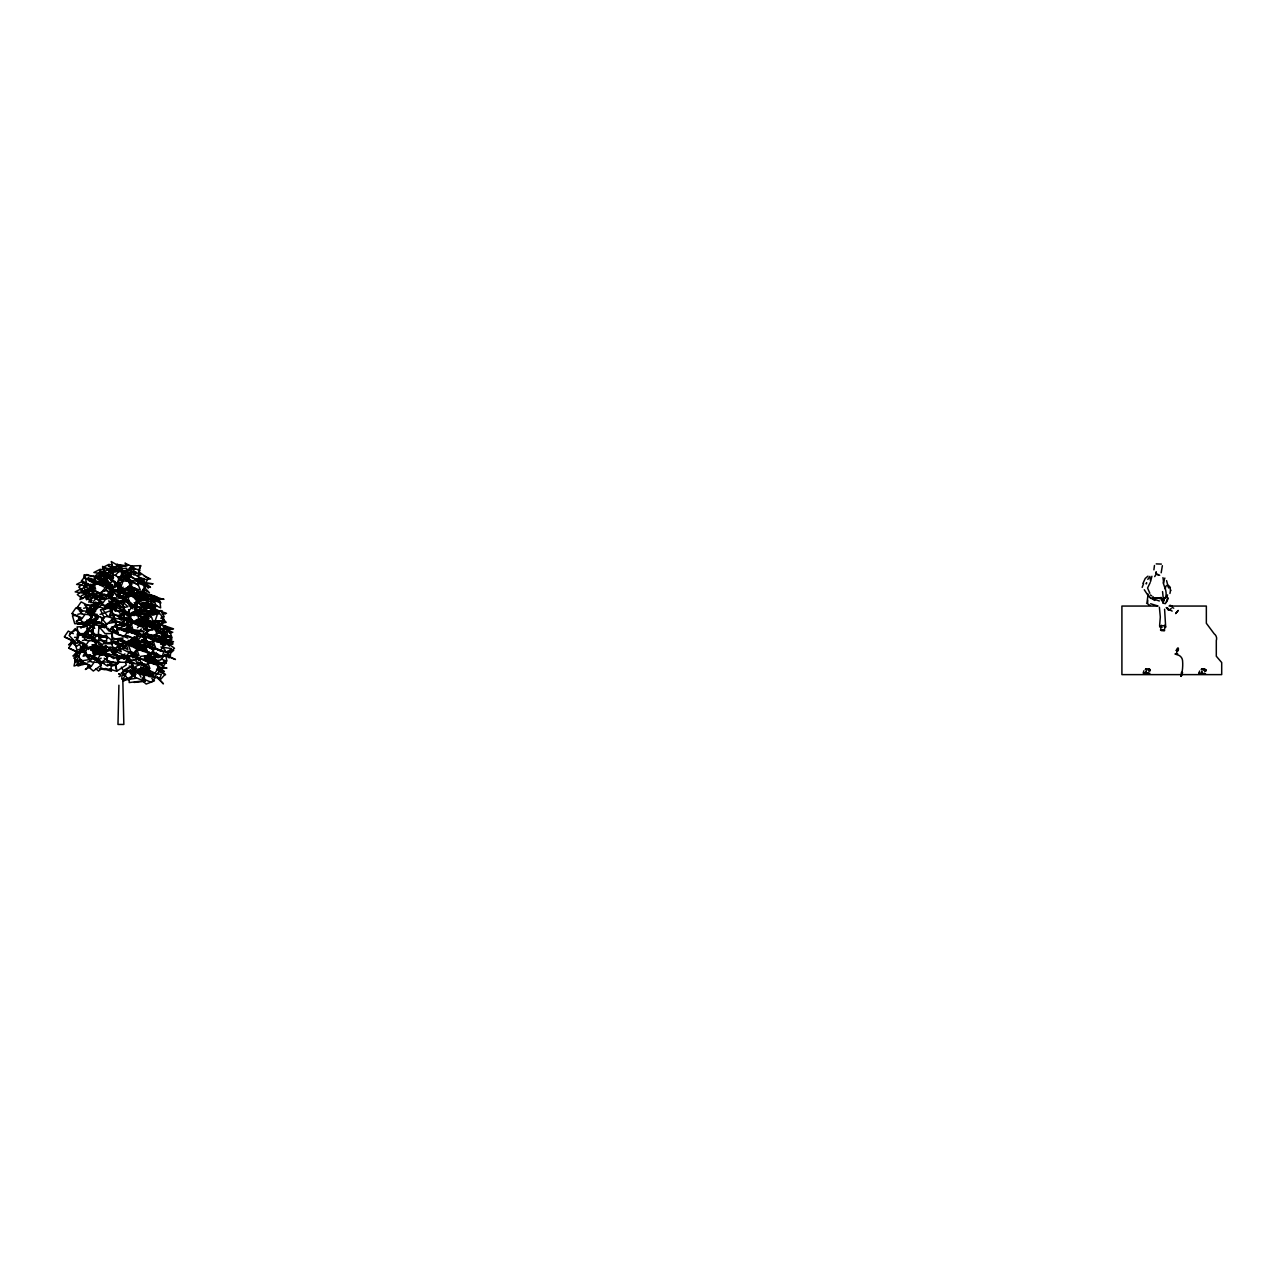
<?xml version="1.0" encoding="UTF-8"?>
<svg xmlns="http://www.w3.org/2000/svg" width="1286" height="1286" viewBox="0 0 1286 1286"><rect width="100%" height="100%" fill="white"/><g stroke="black" fill="none" stroke-linecap="round" stroke-linejoin="round"><path stroke-width="1.5" d="M106.642 635.091L106.625 642.984L117.782 641.666M129.195 678.606L129.195 682.544L140.351 681.242M128.102 632.905L128.118 629.481L124.388 629.851M1166.707 596.993L1162.062 599.372L1164.184 598.665L1162.914 603.182L1165.421 603.632L1167.383 599.324M118.907 685.213L117.974 724.452L123.842 724.452L122.813 679.555M104.986 578.604L104.905 582.59L114.663 587.348L114.776 581.352L106.658 577.398M138.968 575.79L139.081 572.222M86.355 637.647L86.467 634.48L78.928 633.757M1147.626 602.925L1147.739 600.224M1149.861 673.301L1143.318 672.835M1200.417 673.655L1205.512 673.687M110.982 584.31L110.805 587.557L102.607 581.786M170.7 649.864L170.363 655.876L165.396 654.992M1199.902 673.671L1199.034 673.108M92.254 633.371L92.672 627.6M121.736 679.201L122.025 675.359L125.53 674.266M137.297 595.836L136.975 599.823L146.861 604.581L147.199 600.594M1170.598 590.065L1169.938 593.441M1181.754 675.134L1181.175 676.356L1181.175 675.005M136.83 648.048L137.248 644.206M1156.001 573.267L1156.178 571.772L1156.259 572.784M124.806 655.056L124.421 658.207L134.242 653.449M1147.128 601.8L1148.077 594.019M102.06 618.212L101.015 626.507L106.368 625.944M110.741 611.188L111.432 605.561L108.153 603.616M124.469 578.539L124.951 574.778L129.886 577.719M1164.602 609.242L1165.663 627.005L1164.602 628.131L1164.907 625.848L1159.602 625.735L1160.31 616.991L1159.393 607.313M1164.602 628.115L1164.907 625.832L1165.663 627.005M1167.383 599.083L1167.367 597.508M1164.184 598.665L1163.123 602.604M1181.271 673.687L1181.48 672.337M151.764 651.922L151.169 655.346L147.745 655.715M93.106 638.724L93.862 634.962L103.105 636.281M111.416 610.737L112.171 607.137M75.263 660.281L74.025 666.035L79.137 664.428M79.169 660.281L77.932 666.035L86.435 663.351M1146.485 583.04L1146.26 583.94L1146.614 582.638M112.396 576.642L113.666 571.402L123.761 571.868L122.492 577.109L117.444 576.867M1154.458 565.502L1153.896 569.843M1143.431 672.385L1143.881 670.778M1199.163 672.642L1199.613 671.035M96.337 606.478L97.141 603.423L100.565 602.218M140.463 583.024L141.283 580.002M1145.794 673.366L1143.415 673.382L1145.199 673.237M1201.51 673.623L1204.918 673.639M1161.162 572.8L1162.367 565.711M1150.182 582.606L1147.562 588.007L1149.845 593.264M1182.155 673.864L1182.573 672.546M138.486 572.479L140.495 566.258M1167.415 600.144L1168.315 598.054M1164.859 578.057L1163.203 582.96L1165.325 589.068M156.185 604.886L155.043 608.133L146.733 602.362M90.149 598.456L88.814 602.202L92.062 600.594M123.102 587.091L121.768 590.853L131.51 586.062M114.968 648.916L113.65 652.661L123.376 647.855M1164.393 625.221L1164.682 625.607M97.591 615.849L95.694 621.09L106.24 625.237M1142.177 587.38L1143.543 583.699M125.289 588.104L123.456 593.023L121.125 586.496M1146.164 671.453L1146.34 670.488M1201.88 671.71L1202.056 670.745M123.07 581.176L121.431 585.5L111.335 580.372L113.522 574.617L121.929 578.877M1151.918 576.257L1150.616 581.417L1149.877 576.417L1147.787 579.423M1163.701 599.999L1162.174 600.578L1162.062 599.372M1161.612 625.221L1160.711 628.549M1146.035 671.822L1146.148 672.417M1201.767 672.08L1201.863 672.674M142.746 634.737L144.177 631.217L132.972 629.674L131.558 633.194L142.746 634.737L138.068 639.817L133.921 636.94M137.264 639.399L135.207 644.125L140.351 643.354M111.673 610.271L109.664 614.772L120.788 615.592L122.797 611.075L115.386 610.545M113.216 618.453L111.882 621.46L123.006 622.279L125.015 617.762M1166.836 596.608L1167.592 594.888M129.693 663.624L131.268 660.12M98.009 576.996L100.163 572.254M1142.965 583.41L1145.215 578.475L1147.948 576.144M1166.691 601.8L1167.109 600.916M127.764 631.281L129.227 628.259M144.916 674.555L146.395 671.549M1164.409 630.413L1161.371 630.67M104.729 654.815L106.754 650.764M106.465 596.624L108.088 593.457M129.822 567.56L127.394 572.302L135.946 572.029M116.721 596.286L119.148 591.544L108.892 591.881M138.47 570.389L140.897 565.631L130.642 565.985M133.84 612.731L135.464 609.564M144.916 610.818L146.524 607.651L143.116 607.764M1177.606 649.993L1176.979 651.214A1.865 1.543 -68.7 0 0 1177.687 653.899L1176.561 653.947M124.26 577.494L125.53 575.083M90.679 649.96L92.496 646.536L87.609 647.646L83.092 656.198L87.962 655.088M130.481 673.237L132.281 669.813L127.41 670.938L122.877 679.474L127.764 678.365M114.872 610.85L116.672 607.522L125.819 611.911L123.118 616.926M87.046 633.966L90.277 628.034L86.95 628.565M109.133 572.35L111.657 567.753M139.66 641.167L137.907 644.318L146.652 647.694M1149.684 670.569L1148.945 671.517M1205.4 670.842L1204.66 671.774M79.443 652.983L82.32 647.855M78.751 660.988L76.822 664.396L80.697 663.287M82.658 660.988L80.729 664.396L83.317 663.656M108.876 607.474L110.966 603.857L108.651 607.313M92.19 630.381L94.167 626.973M126.382 617.65L122.443 624.353L112.589 618.711M102.655 619.547L104.423 616.653M138.615 660.586L140.479 657.516M118.264 592.074L120.691 588.136M108.587 607.571L110.95 603.857M137.538 576.514L139.997 572.688L148.356 578.443L145.093 583.555L140.897 580.677M137.554 650.057L134.066 655.474L144.193 660.216L148.565 653.433L138.438 648.691M111.432 601.285L113.538 598.135M1199.147 673.655L1201.028 673.462L1199.05 673.35M84.94 614.419L81.95 618.727L71.92 613.615L75.906 607.876L82.593 611.284M72.675 642.261L68.705 647.999L77.064 652.275M106.175 598.279L103.185 602.587L93.139 597.476L97.125 591.721L105.484 595.981M90.084 622.006L88.091 624.867L94.778 628.291M78.735 653.127L81.725 648.803M89.007 640.733L86.017 645.042L75.987 639.93L79.957 634.175L88.332 638.435M94.103 662.258L91.113 666.566L81.082 661.438M100.453 654.831L97.463 659.139L89.104 654.879M94.505 609.194L90.454 614.804L95.63 611.3M116.238 583.281L112.203 588.892L119.389 582.59M128.343 588.602L130.722 585.452M99.617 603.391L93.878 610.898L93.026 609.5L99.922 600.498L100.758 601.896M118.216 579.086L121.656 574.585L122.508 575.983L115.611 584.985L114.776 583.587M92.56 627.021L95.871 622.713M1147.369 673.478L1148.285 673.398L1145.713 672.803M1203.085 673.735L1202.137 673.607M137.715 657.146L135.368 660.072L125.964 660.956L129.5 656.567L137.023 655.86M89.104 590.997L92.303 587.043M92.447 587.38L90.325 590.017L91.049 591.319M89.088 594.566L85.905 598.504L86.628 599.806L89.811 595.868M93.749 612.666L97.527 608.005M95.968 619.338L98.492 616.235M130.931 585.853L127.732 589.792L128.455 591.078L131.654 587.139M121.929 601.752L124.067 599.131L114.727 593.232L110.258 596.013L119.453 602.057L123.938 599.276M124.485 630.831L127.684 626.893M126.269 630.815L129.452 626.877M112.943 653.706L115.081 651.086M114.727 653.706L116.849 651.07M1154.715 576.626L1156.339 573.765L1159.683 575.292M122.926 602.523L125.128 599.871L131.751 607.474L127.378 612.779L122.958 607.715M121.222 611.445L124.501 607.474L117.878 599.871L113.489 605.192L115.708 607.715M159.432 627.038L162.711 623.067L160.509 620.527M94.151 590.37L89.168 596.366L92.447 597.958M112.863 570.984L107.879 576.98L112.798 579.359M104.664 591.126L108.394 586.641L100.212 582.671M118.955 580.243L122.684 575.758M131.349 570.888L126.366 576.884L123.086 575.292M124.131 600.948L129.114 594.952L138.936 599.726L133.953 605.738L125.771 601.752M92.19 649.269L95.1 645.765M147.633 613.1L151.362 608.616L160.139 611.364M121.189 645.572L116.206 651.568L126.028 656.326L129.773 651.841M141.315 628.95L137.57 633.451L127.748 628.693L132.731 622.697L140.913 626.652M133.921 670.215L131.976 672.546L135.85 672.256M147.408 668.961L144.916 671.967L154.738 676.725L159.721 670.729M124.501 577.655L126.253 575.598M129.227 572.817L125.465 577.253L130.079 572.961L125.69 577.35M103.427 609.902L111.319 601.543L110.387 602.62M111.609 608.825L110.676 609.902L117.412 602.764M1205.85 670.086L1205.127 669.395M115.402 575.324L121.029 568.942L126.51 568.171M93.653 601.221L99.295 594.855L104.777 594.068M122.7 574.279L127.218 569.184M137.441 627.793L139.708 625.237L148.035 630.992L143.485 636.104L139.322 633.226M79.266 640.782L76.79 643.514L69.09 635.38L75.279 628.565L81.693 635.332M1175.87 613.229L1178.217 610.432L1175.645 613.599M98.395 607.715L100.678 605.256L108.667 605.143L105.259 608.825M88.895 620.816L93.653 619.466L97.045 615.721M104.504 608.937L107.928 605.256L111.914 605.208M145.077 625.237L147.681 622.585M101.674 597.733L99.601 599.823L110.098 598.311L112.171 596.222M129.05 613.84L126.992 615.93L137.473 614.419L140.576 611.284L131.831 612.538M140.463 620.656L144.627 623.549L147.842 620.302L142.296 616.46M125.594 577.382L130.079 572.961M133.937 642.711L136.364 640.332M114.084 617.441L106.834 624.449L100.549 617.039M122.813 591.898L128.841 586.159L122.363 593.569M126.43 595.257L128.841 592.959M137.072 672.642L142.28 667.772M133.873 575.019L136.67 572.447M80.246 618.036L76.195 621.652L81.42 618.839M97.415 605.497L101.465 601.896M72.627 641.248L68.576 644.865L72.048 642.984M84.297 644.35L80.246 647.951L85.471 645.138M77.015 652.436L72.964 656.037L76.453 654.156M89.409 665.875L85.358 669.476L90.583 666.662M133.921 662.419L131.413 664.637L135.753 668.254M136.429 660.184L138.936 657.95M170.845 652.854L173.723 650.314M91.627 620.318L80.713 627.938L91.258 620.045M93.283 650.459L97.479 646.874M131.686 674.925L135.882 671.356L126.124 671.919M90.47 606.542L95.903 601.944M88.461 638.033L91.37 635.638L93.54 638.724M128.584 632.599L132.506 629.384L128.391 632.455M123.167 580.404L117.299 585.21L124.726 589.985L132.072 583.989L126.124 580.163M140.447 641.794L137.345 644.318L142.73 648.369M144.273 647.099L150.478 642.035M81.838 584.567L78.719 587.107L83.783 591.142M99.135 572.688L96 575.228L102.864 580.983L94.698 584.985M80.423 592.074L77.305 594.598L82.352 598.649L85.471 596.125M89.297 594.711L86.178 597.234L91.29 601.35M119.003 624.401L115.885 626.925L119.662 629.963M117.46 594.936L120.064 592.83M157.23 640.766L161.489 637.309M129.773 631.539L132.506 629.384M162.663 645.62L166.73 642.566L174.51 648.305L167.743 653.417L164.624 651.118M81.356 642.823L76.565 646.424L70.971 641.666M88.236 649.51L96.225 643.514L92.029 639.946M99.681 663.624L107.67 657.628L103.475 654.044M101.739 668.64L98.54 671.035L95.743 668.656M153.741 659.091L156.442 657.066M133.905 659.557L129.677 662.66L139.033 664.492L141.862 662.419M118.296 589.101L116.833 584.712M108.538 584.198L113.329 580.774M94.778 604.388L86.805 610.111L92.19 609.098L96.964 605.658M146.572 624.433L149.433 622.392L146.54 624.385M117.605 584.616L112.284 588.377L119.566 583.587M147.569 617.778L139.242 623.549L137.088 621.395M124.195 590.451L131.67 586.239M128.037 679.796L135.898 674.394M1168.411 609.307L1166.498 607.989L1169.038 609.982L1171.208 608.535M119.743 662.065L115.113 665.135L117.026 671.067L126.285 664.942L125.337 661.968M146.942 667.997L142.312 671.067L140.881 666.614M1161.772 600.144C1167.801 598.794 1166.322 591.271 1164.746 586.963L1167.624 585.066L1168.604 587.975M91.788 625.382L96.386 622.376M93.074 629.288L90.004 631.297L92.994 633.146M87.48 645.829L74.62 654.429L77.61 656.278M91.949 648.61L95.019 646.601L92.029 644.736M130.207 672.899L134.821 669.877L130.336 667.096L121.141 673.125L125.61 675.906M135.496 674.105L123.102 681.339M76.919 656.037L73.784 658.046L76.179 659.911M93.508 609.387L89.023 612.168L98.234 618.196M81.404 635.38L85.889 632.599L95.084 638.628M105.275 642.646L102.285 644.511L93.09 638.467L97.575 635.686L100.629 637.695M101.176 658.143L98.186 659.991L107.397 666.035L111.866 663.255L104.198 658.223M118.216 655.828L113.731 658.609L104.536 652.565L109.021 649.8L118.216 655.828L114.824 654.011M117.074 663.255L112.589 666.035L109.519 664.01M69.717 633.693L76.147 629.738L80.102 634.287M135.866 668.463L133.439 669.877L139.145 671.806M142.939 673.076L145.35 671.678L137.763 669.106M150.108 626.459L153.581 624.449L145.784 623.003M134.082 614.194L127.282 618.036L133.937 621.781L142.441 616.975L139.113 615.094M151.218 635.332L142.714 640.139L149.369 643.884M119.823 656.825L124.919 653.947M155.622 647.356L152.23 649.285L145.559 645.54M123.826 593.891L134.998 590.595L128.664 594.116M127.571 595.916L130.625 594.261M123.826 659.3L128.793 656.616L133.101 665.183L123.134 670.553L121.414 667.129M149.096 659.3L154.079 656.616L158.387 665.183M1146.067 668.704L1145.296 669.54M1201.783 668.961L1201.172 669.459M134.789 571.659L128.504 573.347M138.454 639.994L135.448 641.601L144.562 643.016L147.552 641.409M82.851 581.159L76.597 584.374L85.455 585.789L88.589 584.182M117.669 565.84L111.4 569.039L102.542 567.64L108.796 564.425L112.332 564.988M105.87 572.302L102.751 573.91L93.878 572.495L100.131 569.296L107.22 570.421M81.42 588.666L75.167 591.881L84.04 593.296L90.293 590.081M87.175 592.91L84.04 594.518L91.145 595.643M128.873 622.408L122.62 625.607L115.531 624.482M117.733 646.392L120.868 644.784M103.764 652.307L110.467 648.9M137.907 670.697L142.923 668.141M108.297 606.269L111.319 604.741M90.39 616.766L95.116 614.354M142.553 604.758L148.871 601.559L143.63 597.813M108.635 571.563L113.506 569.168M99.97 576.433L106.465 573.235M105.147 576.98L108.394 575.372M90.808 584.294L82.69 588.313L81.356 592.058L91.097 587.252M84.362 591.078L92.479 587.059M89.377 591.801L81.275 595.82L79.941 599.565L89.682 594.759M119.855 628.131L127.957 624.128M123.392 629.481L128.262 627.086M108.313 651.021L113.184 648.61M118.216 647.308L123.086 644.913M111.85 652.372L116.721 649.96M137.007 671.421L141.878 669.009M138.92 673.559L145.414 670.36M90.197 581.24L98.363 577.237M121.398 600.932L124.646 599.34M148.115 642.325L141.556 645.54L140.544 649.285L150.398 644.479M140.769 664.01L135.866 666.389L135.271 671.099L145.093 666.341M135.689 651.455L143.116 647.871L135.673 647.388M142.055 662.435L139.081 663.865L146.54 664.364L153.982 660.779L146.524 660.281M109.615 608.535L110.885 607.924L109.615 604.709L112.268 610.802M83.719 626.941L94.023 622.183M86.082 632.937L92.946 629.77M122.99 615.576L126.542 613.952L130.416 618.003M126.382 621.765L131.719 619.354M87.223 636.216L90.824 634.609L96.45 634.496M1148.848 596.704L1144.267 589.744M137.586 621.443L146.636 617.473M147.022 624.674L150.478 623.212M125.112 570.984L133.937 567.303L127.603 564.441L118.778 568.139L121.945 569.553M97.045 594.036L105.87 590.338L112.203 593.2L105.13 596.157M136.043 610.786L139.579 609.307M88.943 635.654L93.991 633.564M1147.948 670.102L1149.073 669.893M1203.664 670.376L1204.789 670.151M106.834 604.372L110.21 602.973M137.506 621.202L146.379 617.537L137.522 620.945M97.736 650.266L106.288 646.729L109.937 647.758M110.049 648.98L103.218 651.793L99.569 650.764M126.157 595.691L128.873 594.598M129.018 640.782L135.641 638.194M128.584 642.55L131.895 641.248M116.608 590.451L121.993 588.361M153.741 613.197L160.734 610.496L164.254 616.83L160.75 618.18M149.626 658.85L152.97 657.564M139.676 670.199L142.666 669.074M155.027 655.169L157.857 654.124M138.936 673.269L141.974 672.144M147.633 623.533L155.719 620.656L160.364 621.267L150.655 624.723M169.543 633.387L172.79 632.23L168.144 631.619M102.655 608.905L109.792 606.381L110.709 610.657L100.019 614.435M111.223 600.996L114.647 599.79M138.615 673.012L141.733 671.935M128.632 586.914L131.606 585.902M137.313 673.334L141.926 671.758M85.069 647.453L77.064 650.169L74.009 640.508M89.425 606.076L93.219 604.79M88.236 638.338L92.029 637.068L94.457 638.467M94.183 621.074L83.703 624.578L85.953 623.839M147.585 640.878L144.482 641.907L151.684 641.875L159.464 639.303L152.246 639.335M1145.922 668.961L1148.253 668.816M1201.638 669.234L1203.985 669.074M149.932 658.094L158.13 655.394M118.087 590.644L123.488 588.892M105.725 571.772L102.494 572.8L109.455 572.768L117.508 570.196L110.548 570.245M88.429 583.651L85.214 584.68L92.174 584.648L100.228 582.076L93.267 582.108M91.836 589.615L83.799 592.187L93.974 591.11M137.425 581.915L140.64 580.902M109.455 591.013L112.686 589.985M112.879 592.01L119.325 589.952M116.415 590.981L119.646 589.952L112.364 589.985M142.971 604.082L146.186 603.054L142.714 603.086M134.339 621.46L137.57 620.431M123.938 643.225L117.492 645.283L124.453 645.25L132.506 642.678L125.546 642.711M117.798 647.356L122.62 645.813M93.942 621.942L83.719 625.189L81.516 622.295M82.224 652.066L85.744 650.989L80.889 652.227L76.356 660.779L81.243 659.654M79.009 655.571L75.504 656.648L75.086 662.419L82.095 660.248M87.062 656.214L90.583 655.137M123.36 680.583L128.616 678.96M136.268 656.744L132.635 657.805L131.429 654.236M117.765 580.999L128.327 578.427L125.353 578.443M129.227 631.924L133.439 630.928M99.649 598.086L103.33 597.218M107.011 596.366L110.033 595.547M83.67 608.262L87.352 607.41M91.033 606.558L94.039 605.738M82.111 613.374L77.755 614.274M85.792 612.522L88.798 611.702M82.497 640.541L86.178 639.672M89.843 638.82L92.865 638.001M93.942 654.638L97.623 653.786M101.289 652.918L104.311 652.115M87.593 662.065L91.274 661.197M94.955 660.345L97.961 659.525M98.057 623.196L101.321 622.44M127.491 643.321L136.991 641.151M132.587 642.003L136.284 641.2M162.984 614.049L166.489 613.309L156.281 609.805L152.761 610.545L156.169 611.718M115.129 602.298L121.463 600.964L127.973 606.687L123.215 607.683M120.788 602.62L128.713 600.964L135.223 606.687L130.465 607.683M161.441 623.276L166.199 622.279L162.293 618.855M145.045 657.242L157.069 656.117L145.543 657.612M86.307 663.881L82.867 664.524L79.523 659.798M106.127 623.758L115.772 622.102L114.358 619.177M93.428 623.983L101.144 622.665M88.766 647.453L82.979 648.433L88.22 656.326L95.936 655.024L90.695 647.131M146.925 624.337L150.285 623.806M166.746 640.219L171.794 639.431L165.862 635.493M119.164 655.667L118.408 656.487L119.309 656.776M146.668 622.07L151.587 621.315M116.576 629.24L121.495 628.484M1154.651 598.231L1161.467 597.604L1153.542 598.231M152.069 648.98L155.477 648.498M106.208 596.174L113.2 595.177M126.173 597.347L129.516 596.865M1203.278 673.655L1202.458 673.703L1204.001 673.671M163.435 661.309L166.778 660.843L165.958 655.94M125.98 594.373L131.011 593.714M151.507 612.313L162.406 610.898M94.73 576.916L99.97 576.257M101.514 598.183L104.23 597.829L93.798 594.325L91.081 594.679L99.778 597.588M137.827 589.744L132.201 590.451L133.117 593.666M134.998 593.425L144.37 592.251L143.453 589.036M113.248 586.673L120.466 585.805M141.251 597.267L144.996 596.833M76.147 615.351L72.466 615.785L74.701 623.678L85.728 622.36M117.621 630.735L112.043 631.378L112.027 639.271L123.183 637.969M131.059 674.443L134.789 674.009M140.769 648.257L146.363 647.614M140.56 656.358L149.899 655.281L149.224 652.131M75.89 623.549L85.696 622.424M140.721 621.427L147.392 620.672M108.892 603.391L112.718 602.957M142.36 647.919L152.648 646.794M149.658 627.391L154.85 626.845M116.688 656.76L125.353 655.828M145.27 579.488L150.542 578.941L144.177 576.128M141.556 673.125L145.27 672.755M134.082 682.416L145.238 681.307M93.106 624.514L96.788 624.176M82.658 648.98L86.339 648.642M90.02 648.321L95.968 647.983M79.619 653.224L75.938 653.545L78.221 653.545M130.24 671.758L133.921 671.437M1202.844 668.704L1204.001 668.816M116.415 626.732L111.528 627.07L116.158 632.39M123.826 643.45L117.299 643.9L115.001 641.248M146.749 651.214L143.405 651.423L134.066 647.597L139.065 647.292L146.861 650.475M1157.738 598.086L1161.178 598.665L1158.22 598.119M168.546 644.077L173.096 643.884L168.112 642.711M79.732 633.725L88.171 633.419L87.207 626.507L77.08 626.877L78.044 633.789M110.789 598.038L114.213 597.926M93.621 619.402L97.623 619.354M1156.21 563.895L1161.387 564.088M145.318 622.488L148.806 622.472M142.633 631.603L136.686 631.635L131.51 629.706M132.024 593.071L141.926 593.039L139.499 595.611L131.574 595.643M134.082 604.741L137.441 604.725M133.615 607.313L143.71 607.281M91.563 610.979L94.939 610.963M147.986 610.914L153.034 610.882M141.846 611.814L136.798 611.831L138.004 614.403L148.099 614.37M149.353 613.47L157.76 613.438M155.076 626.427L160.123 626.411M156.297 628.999L166.392 628.967M153.452 636.506L163.547 636.474L162.325 633.902M156.763 639.335L160.123 639.319M156.297 641.907L166.392 641.875L165.171 639.303M137.007 579.07L143.984 579.054M106.963 577.703L110.596 577.703M102.494 582.976L110.58 583.474M99.504 583.973L112.654 584.953L99.681 584.133M118.601 591.833L132.056 592.83L127.218 592.83M117.074 595.096L120.096 595.096L116.721 594.775M139.531 594.936L152.166 595.932L145.093 595.932M111.593 597.411L109.31 597.411L122.62 598.392L120.337 598.392M154.159 598.279L164.013 599.26L154.577 599.26M145.463 604.95L156.924 605.786M1157.255 606.06L1121.906 606.06L1121.906 674.62L1221.7 674.62L1221.7 662.547L1216.299 656.214L1216.299 640.541A5.883 5.883 0 0 0 1214.177 633.789L1206.348 623.276L1206.348 606.06L1169.038 606.06M141.846 606.606L149.899 607.587L143.903 607.587M146.25 613.695L154.288 614.692M136.654 623.79L149.803 624.787L136.83 623.951M164.544 628.291L172.581 629.288L168.595 629.288M1164.489 630.719L1160.47 629.931L1164.746 629.899M161.682 635.798L165.685 635.798M161.747 636.779L169.736 636.779L167.678 635.798M93.765 637.76L82.304 636.94M94.425 639.865L92.142 639.865L105.452 640.862L101.771 640.524M166.537 641.2L172.581 642.18L157.085 641.2L171.874 642.18M131.783 644.575L144.932 645.572L131.96 644.736M151.973 649.237L155.22 649.237M74.926 657.178L76.228 657.178M108.281 662.37L110.548 662.37L97.254 661.39M122.7 592.524L130.658 592.557L128.423 589.985L118.473 589.952L120.707 592.508M131.542 596.061L146.186 597.074L133.214 596.222M136.846 622.328L149.98 623.324L137.007 622.488M91.113 621.395L94.762 621.411M106.947 627.005L99.263 626.941L104.922 633.548L112.605 633.612L108.088 628.324M106.947 637.181L99.263 637.133L104.922 643.739L112.605 643.788M153.468 662.338L166.424 663.238L153.227 662.563M143.984 658.303L153.259 658.528L155.059 662.451M127.973 658.528L116.849 658.271L118.65 662.194L129.773 662.451L128.568 659.831M92.978 651.97L96.048 652.066M102.012 597.781L91.933 597.315L90.663 602.539L100.742 603.005M1147.562 673.446L1145.762 673.189M1202.346 673.478L1201.445 673.076M98.7 625.784L106.191 626.186M98.7 635.959L104.311 636.265M125.031 625.655L116.078 625.173L115.579 621.685M1176.031 653.883L1174.986 653.995L1177.381 654.831A6.51 6.51 0 0 1 1182.573 660.666A44.785 44.785 0 0 1 1181.111 676.34M146.942 603.616L150.864 603.857M120.466 675.906L119.035 676.661M94.2 605.368L84.506 604.645L87.432 608.149L95.18 608.728M74.556 637.326L78.43 637.615M128.214 580.324L139.515 581.32M88.091 613.551L97.27 614.386M109.551 654.285L103.587 653.963L116.897 654.96L113.216 654.622M112.075 662.049L115.74 662.37M107.96 661.872L113.473 662.37M104.359 583.314L109.423 583.812M118.778 592.01L125.53 592.669L118.232 587.67L124.742 593.473M147.327 605.288L152.391 605.786M151.105 624.353L161.232 625.35L153.307 625.012M133.214 647.179L136.573 647.501M158.532 667.241L166.971 668.061L159.046 667.739M147.295 612.249L157.696 613.358L154.786 621.91L144.402 620.784M122.652 592.846L128.278 593.553M135.191 599.389L140.817 600.096M77.192 607.474L80.938 607.94M123.552 614.097L134.451 615.512L132.362 612.313M139.756 625.494L150.639 626.893L152.729 630.108L143.662 628.934M144.161 633.934L147.794 634.4L149.883 637.615L138.984 636.2M141.846 641.601L147.295 642.309M129.934 640.524L137.2 641.473M113.715 569.875L108.12 569.135L115.21 571.948M140.11 583.362L145.704 584.085L140.399 581.963M127.78 590.403L132.892 591.062M115.836 589.631L109.937 588.892C118.923 594.228 129.854 592.01 138.84 597.363L133.246 596.64L115.531 589.631M93.139 589.004L89.409 588.522L96.498 591.319M145.672 605.513L151.266 606.236L144.177 603.439M131.911 619.852L128.182 619.37L137.039 622.89L142.633 623.63L135.544 620.8M146.09 621.299L147.633 621.508M112.364 631.828L113.907 632.037M100.565 572.881L104.102 573.363M105.243 576.337L101.723 575.855L98.813 572.64M135.03 634.416L138.759 634.93L137.329 638.451L133.599 637.936M138.599 577.88L144.225 578.668L144.096 582.188L136.605 581.159M104.954 626.346L93.862 624.771L91.965 634.175L103.057 635.75M160.863 647.003L171.376 648.53L167.518 652.05L160.509 651.038M142.376 649.671L145.816 650.186M134.612 609.13L143.003 610.416L139.161 606.896L129.114 605.352L132.94 608.873M146.54 611.766L154.979 613.052M152.102 612.843L160.654 614.145L164.094 622.038L155.526 620.736M156.828 640.717L161.859 641.489L165.685 645.009L160.654 644.238M130.915 667.482L134.451 668.045M102.864 603.938L97.511 603.07L94.344 604.516L97.913 605.079M148.035 605.69L153.356 606.606L150.832 603.584M88.107 620.591L93.894 621.572M112.718 653.77L116.576 654.413M99.199 668.752L104.986 669.717M94.216 610.255L87.11 609.017L91.193 611.67M97.141 621.845L100.34 622.392M139.627 595.257L143.325 595.932M148.951 625.526L154.416 626.507M135.609 646.07L145.527 647.855M117.942 632.889L112.203 631.844L119.003 635.043L126.655 636.457M143.598 619.739L148.051 620.575M106.867 578.025L110.274 578.7M127.234 594.068L133.133 595.225L139.595 598.746L133.696 597.588M135.319 658.528L140.946 659.622M105.243 668.479L110.13 669.588M1167.752 609.677L1169.054 609.998M1157.062 574.585L1158.445 574.938M1159.554 626.845L1162.046 627.472M86.339 636.393L77.208 633.998L78.012 642.534L83.494 643.965M164.897 654.349L175.443 659.493L164.335 655.121M145.045 658.11L148.453 659.043M167.791 630.879L171.07 631.796L168.032 630.59M124.742 630.027L128.005 630.928M99.552 651.311L103.201 652.34M121.061 644.415L112.364 642.019L115.949 643.113M1150.632 603.761L1158.075 606.044M131.027 567.528L140.029 570.293L138.116 573.797L130.915 571.595M109.278 593.441L112.879 594.55M114.583 599.147L109.165 597.492L113.393 601.06L105.404 607.056L99.81 602.298M116.029 599.34L112.525 598.263L112.943 604.018L121.72 606.719M96.563 616.026L91.29 614.403L91.724 620.173L102.253 623.405M112.67 664.396L116.174 665.473L116.608 671.244L109.583 669.074M103.973 663.319L100.453 662.226L100.887 667.997L111.416 671.244L110.982 665.473L107.477 664.396M145.414 611.188L148.951 612.297M167.244 626.893L158.387 624.112L159.593 627.134M159.078 632.728L164.399 634.4L166.81 640.444M161.923 638.129L167.244 639.801L169.656 645.845M1150.182 597.861L1159.361 600.98M1161.419 600.562L1162.93 601.06M113.634 577.671L104.648 574.746L104.102 575.485L113.088 578.411M127.909 651.343L137.088 654.317M145.109 664.637L135.93 661.663L138.759 664.251L147.954 667.225M122.909 611.011L131.606 613.936M91.242 650.411L98.829 652.966L96.418 654.381L92.624 653.095M140.56 603.648L150.816 607.153L147.44 607.892L140.592 605.545M144.948 610.737L155.22 614.242L151.844 614.981L146.7 613.229M163.242 625.334L173.514 628.838L170.122 629.577L163.29 627.246M160.396 632.841L170.652 636.345L167.276 637.084L162.149 635.332M163.242 638.242L173.514 641.746L170.122 642.486L163.29 640.139M132.538 646.376L135.962 647.533M104.986 655.458L107.976 656.487M1205.625 669.717L1204.371 668.945M1150.375 670.713L1149.507 669.154M148.854 594.1L156.763 596.881L160.943 602.925L154.625 600.691M161.232 659.123L166.714 661.068L161.795 668.64L158.13 667.354M129.179 666.052L136.509 668.64M145.704 656.198L151.507 658.319L147.794 654.606M156.554 669.106L162.357 671.212L157.406 666.277M146.942 672.353L153.838 674.909M103.941 573.524L111.287 576.305M113.859 568.09L108.297 565.985L117.733 570.341M108.908 574.36L99.633 570.839L110.934 575.903M110.676 580.597L119.968 584.133M125.16 598.328L115.901 594.791L117.926 596.35M119.775 597.058L127.185 599.871M90.197 593.746L80.922 590.226L92.222 595.289M122.041 646.151L114.631 643.321L125.932 648.385M110.001 646.971L119.26 650.491M140.544 668.061L147.97 670.89M1166.273 607.555L1167.72 608.101M150.671 643.466L141.492 639.946L153.098 645.009M124.855 618.855L130.111 620.881M144.9 634.127L148.404 635.461M135.046 638.917L140.303 640.942M131.526 640.573L136.782 642.582M1169.472 586.577L1167.624 585.066M105.436 609.114L96.643 605.658L93.476 614.419L104.021 618.55M125.915 566.419L116.785 564.281L122.106 566.387M102.976 582.156L108.297 584.262L102.703 583.539L93.83 580.018M146.781 622.842L153.87 625.639M144.739 623.517L148.276 624.916M116.463 643.723L123.552 646.536M123.569 628.967L128.118 630.767M115.531 626.555L118.553 627.761M89.072 619.675L98.427 623.421M127.346 635.67L132.86 637.92L128.761 642.727L119.566 638.981M95.228 598.408L100.356 600.514M72.289 613.856L80.841 617.376M88.461 625.109L93.589 627.214M76.356 640.155L84.908 643.675M64.67 637.068L73.222 640.589M89.506 654.96L96.354 657.773M69.074 648.24L77.61 651.761M81.452 661.679L90.004 665.2M126.944 631.78L117.235 627.729L118.071 634.062L127.78 638.113M91.627 576.53L86.821 574.504L81.436 580.838L86.258 582.863M1169.987 605.224L1172.173 606.156M119.694 591.737L127.539 595.113M133.117 587.397L135.528 588.49M104.552 627.793L99.167 625.253L98.331 633.902L107.301 638.129M102.767 637.133L99.167 635.429L98.331 644.077L105.516 647.469M139.113 594.63L144.064 597.009M146.459 606.236L151.362 608.616L152.359 611.606M137.634 582.478L145.816 586.448L140.817 592.46L131.011 587.686M136.187 622.81L142.73 625.993M127.925 627.214L131.204 628.806M1172.093 607.394L1173.716 608.198M1170.533 610.271L1172.173 611.091M153.741 598.762L160.011 601.928L160.637 607.924L151.218 603.166L150.816 599.163M143.051 589.406L149.401 592.637L143.775 586.85M143.309 628.854L148.469 631.474M87.834 605.32L81.147 601.912L77.16 607.651L82.175 610.207M131.735 646.617L128.375 644.913L130.69 651.407L139.081 655.683L137.345 650.812M147.617 662.081L139.226 657.805L141.54 664.299L149.948 668.575L148.195 663.705M158.741 671.26L165.621 674.764M73.302 633.644L68.287 631.088L64.3 636.827L74.331 641.939M91.402 648.273L96.434 650.829M86.741 656.551L91.756 659.107M127.764 573.894L130.915 575.501M163.435 612.763L165.331 613.76M89.281 621.395L94.135 623.967M116.431 657.95L119.614 659.638M99.794 661.438L103.073 663.174M94.296 603.343L97.334 604.967M86.853 620.077L91.402 622.504L89.634 619.338M161.859 647.806L164.881 649.43M94.167 656.905L99.392 659.718M134.725 608.005L138.052 609.885L129.532 614.692L122.877 610.946M154.545 637.197L157.889 639.078M143.871 608.358L147.231 610.255L149.433 616.251L141.026 611.493L139.37 606.992M148.276 615.447L151.635 617.344L153.838 623.34L157.23 627.102M164.881 629.095L169.929 631.94L172.131 637.936L163.708 633.178L162.068 628.677M145.431 618.582L153.838 623.34M162.02 636.586L167.067 639.447L169.27 645.443M165.91 643.547L160.863 640.685L159.207 636.184M1148.655 668.688L1149.925 669.556M161.747 620.511L165.09 622.424L162.775 616.428M117.589 607.201L114.309 605.32L110.371 612.04L120.225 617.682L124.163 610.963L120.884 609.082M1150.295 594.936L1151.709 595.788M118.633 570.695L112.863 567.287L111.255 561.548L119.903 566.66L120.98 570.486M107.606 587.863L111.93 590.419M105.854 587.011L113.072 591.271M89.747 578.137L92.64 579.857M140.994 616.894L145.784 619.723M123.263 610.963L120.771 609.5L115.949 600.851M119.035 639.737L126.237 643.997L127.861 649.751L119.196 644.64L117.589 638.885M110.917 640.991L119.582 646.102L121.189 651.857L112.525 646.745L111.464 642.904M144.112 668.833L149.883 672.24L148.822 668.415M126.976 619.193L131.301 621.749M144.466 656.117L148.742 658.657M145.816 647.533L141.444 644.865L147.151 650.314M81.34 649.848L85.824 652.629M96.128 651.118L90.293 647.163L97.672 651.841M90.293 647.147L97.527 651.873M151.957 623.549L156.41 626.491M128.037 565.068L125.08 563.059L127.137 565.84M142.505 580.613L150.494 587.445L141.605 581.401M146.572 601.784L152.504 605.819M147.167 603.568L156.04 609.596L153.982 606.815M118.537 587.67L121.511 589.679M120.611 590.451L125.047 593.473M103.603 579.809L109.535 583.828M104.198 581.593L113.072 587.622L111.014 584.841M152.15 623.212L156.587 626.218M151.25 623.967L155.686 626.989M137.956 619.145L145.35 624.176L147.408 626.973L138.534 620.945M159.368 666.92L164.399 671.71L158.467 667.691M1146.549 603.102L1149.829 605.352M166.858 643.064L158.098 637.02L169.254 645.845M158.258 669.476L165.187 674.266L160.637 679.378L157.873 677.465M137.907 609.371L142.071 612.249M160.589 631.056L164.753 633.95M102.767 578.555L106.047 580.854M134.162 602.62L136.782 604.484M96.627 642.839L92.142 639.271L96.755 642.614M110.532 628.468L114.615 631.474M113.248 640.653L118.698 644.656L113.232 651.423L105.05 645.427M105.05 635.252L111.866 640.235M99.07 648.08L105.468 652.87M159.448 612.827L151.861 607.072L152.713 612.2L155.751 614.499M140.094 608.326L144.627 611.782L143.614 606.67L136.091 600.916L137.088 606.027M161.28 628.87L167.309 633.468L166.312 628.356L158.773 622.601L159.769 627.713M147.151 622.601L150.157 624.9M166.312 641.248L158.773 635.509L159.769 640.621M92.142 639.271L96.53 642.695M129.87 585.918L132.763 588.232M113.425 607.506L119.855 612.65L121.382 620.286L118.81 618.228M113.522 649.735L116.061 651.761M133.037 670.199L135.56 672.224M104.343 649.816L106.867 651.825M1164.746 586.963L1165.711 587.75M119.132 585.869L122.926 588.924M1152.899 599.276L1154.249 598.52L1152.883 597.186M164.994 650.732L167.919 653.143L169.189 657.902L164.801 654.301M87.962 613.647L92.158 617.216L84.185 623.212L78.591 618.453M82.658 644.752L86.837 648.321M96.884 661.229L101.321 665.039L93.348 671.035L87.753 666.277M112.107 628.516L114.936 630.976M90.036 655.522L94.425 659.316M151.812 678.51L154.465 680.824L146.17 684.056L142.216 680.599M135.287 670.794L137.988 673.205M89.506 654.67L95.068 659.734L93.026 655.699M122.926 640.01L127.169 643.981M120.771 616.573L124.694 620.382M114.679 583.297L116.64 585.21L116.061 583.587M139.901 633.419L146.25 640.589L141.396 635.782M134.483 637.133L140.849 644.286L134.773 638.29M157.053 676.693L163.418 683.863L157.342 677.867M136.895 600.128L141.396 604.758M114.502 583.362L116.415 585.355M146.958 597.17L143.775 593.537L136.718 590.756L142.023 596.8M143.196 582.044L148.453 588.04L140.64 580.259M143.051 591.174L146.379 594.968M122.122 575.774L124.147 578.121M93.219 637.776L97.029 642.244M113.795 621.154L116.303 624.112L109.037 631.137L102.767 623.726M1152.915 598.858L1153.767 599.935M156.892 622.344L159.03 625.06L148.822 623.163L146.684 620.447M1151.243 598.649L1148.655 595.82M1169.408 586.416L1170.405 587.734M106.577 589.936L108.651 592.717M113.281 615.849L115.579 619.096L107.911 616.733L103.314 610.239M79.909 645.218L83.252 649.96M98.106 647.421L100.099 650.282M138.566 571.675L140.737 574.922M91.644 629.883L95.839 636.2M128.118 640.283L130.207 643.498M1153.06 596.993L1154.796 600.433M129.034 580.565L131.076 583.973M104.664 650.507L107.108 654.815M118.441 602.314L121.334 607.506M146.974 621.765L148.774 625.205M94.216 651.343L92.029 646.392L94.505 651.263M140.913 677.095L139.547 674.394L132.587 668.061L134.628 672.112M92.045 646.392L94.36 651.086L93.155 645.958M147.247 601.961L148.742 605.368M1152.995 597.588L1153.333 598.408M128.68 612.441L132.04 620.736M167.855 628.404L169.656 632.937M149.562 613.808L150.767 616.83M146.974 611.252L144.562 605.208L135.689 602.427L136.895 605.449M110.885 607.924L112.171 611.155M112.011 610.866L109.615 604.709M138.309 617.376L139.467 620.784M167.614 651.086L168.82 654.654L157.905 657.805L156.104 652.452M116.013 583.683L116.576 585.371L115.949 583.603M1170.051 588.522L1170.71 590.563M128.568 609.58L130.465 615.544M114.052 600.916L113.039 597.685L113.795 600.755M86.5 607.008L87.834 611.734M92.753 588.425L94.36 594.164M88.3 577.285L89.377 581.127M1166.579 580.613L1167.64 584.648M150.767 605.658L151.861 610.802M1162.946 577.591L1163.75 583.008M1162.673 599.935L1162.849 601.141M123.36 610.352L124.597 619.08L113.859 618.486L113.12 613.261M121.945 638.644L122.363 641.81L112.654 637.776L111.818 631.442M1163.525 600.835L1162.56 591.592M1205.979 669.942L1206.091 670.97M117.106 584.76L117.38 587.461M123.054 601.494L123.472 607.265M106.031 645.877L106.304 649.719L95.775 646.472L95.357 640.717M118.28 585.259L118.392 588.699M118.151 585.034L118.232 588.522M117.814 585.146L117.878 588.65M1176.272 650.411C1179.021 654.044 1179.278 643.289 1176.272 650.411M136.75 591.978L147.456 596.222L136.75 591.978M84.281 574.906L83.638 578.105L94.891 579.52L95.55 576.305L84.281 574.906M154.352 647.774L152.889 652.581L162.309 656.342L163.788 651.52L154.352 647.774M144.675 596.415L143.727 598.987L153.838 598.955L154.802 596.382L144.675 596.415M150.141 672.964L148.71 676.484L159.914 678.011L161.329 674.491L150.141 672.964M149.289 661.599L144.916 668.382L155.043 673.125L159.416 666.341L149.289 661.599M99.408 575.839L97.479 578.411L107.461 578.379L109.406 575.806L99.408 575.839M154.786 640.09L150.028 646.086L159.962 650.845L164.704 644.849L154.786 640.09M154.786 656.567L151.25 660.956L160.637 660.072L164.174 655.683L154.786 656.567M95.582 582.863L90.599 588.859L100.421 593.618L105.404 587.622L95.582 582.863M127.861 643.466L122.877 649.462L132.699 654.236L137.682 648.24L127.861 643.466M130.738 576.128L128.375 578.925L137.972 584.969L140.335 582.172L130.738 576.128M129.082 630.462L124.967 635.268L134.178 639.013L138.277 634.207L129.082 630.462M146.234 673.735L142.135 678.542L151.33 682.303L155.429 677.481L146.234 673.735M87.255 629.899L84.426 633.146L94.698 624.144L87.255 629.899M124.453 570.775L121.35 573.91L131.847 572.399L134.934 569.264L124.453 570.775M96.08 645.186L93.653 646.601L103.137 649.8L105.565 648.385L96.08 645.186M154.079 627.825L145.559 632.632L152.23 636.377L160.734 631.571L154.079 627.825M120.562 674.764L118.859 673.88L120.562 674.764M150.896 595.322L149.433 596.061L160.155 599.565L161.618 598.826L150.896 595.322M150.478 623.212L146.958 624.594L150.478 623.212M119.212 565.374L111.159 567.946L118.119 567.898L126.173 565.342L119.212 565.374M126.816 594.196L118.762 596.768L125.723 596.736L133.776 594.164L126.816 594.196M130.416 621.942L122.379 624.514L129.339 624.466L137.377 621.894L130.416 621.942M122.829 656.648L116.688 657.821L131.783 656.117L122.829 656.648M110.017 608.101L100.388 609.757L103.925 617.071L113.554 615.431L110.017 608.101M83.96 651.713L76.244 653.015L81.5 660.908L89.216 659.589L83.96 651.713M130.481 670.408L122.765 671.726L128.021 679.603L135.721 678.301L130.481 670.408M85.374 623.292L77.69 624.273L92.833 623.292L85.374 623.292M115.547 568.412L112.814 568.766L123.247 572.27L125.98 571.932L115.547 568.412M133.744 573.942L127.073 574.697L135.078 579.423L141.749 578.652L133.744 573.942M149.915 660.184L144.916 660.49L154.272 664.332L159.271 664.026L149.915 660.184M142.939 582.799L138.406 582.783L153.066 583.796L142.939 582.799M110.178 595.193L100.485 594.453L103.41 597.958L113.088 598.697L110.178 595.193M88.959 611.332L79.266 610.609L82.175 614.113L91.869 614.853L88.959 611.332M93.01 637.647L83.333 636.908L86.242 640.412L95.92 641.151L93.01 637.647M104.455 651.745L94.778 651.005L97.688 654.51L107.365 655.249L104.455 651.745M98.122 659.171L88.429 658.432L91.338 661.936L101.031 662.676L98.122 659.171M126.607 578.089L117.862 577.366L123.086 580.886L131.831 581.61L126.607 578.089M96.434 581.754L90.84 581.015L99.697 584.519L105.291 585.259L96.434 581.754M133.583 621.572L127.989 620.849L136.863 624.353L142.457 625.076L133.583 621.572M128.713 642.357L123.118 641.618L131.976 645.122L137.57 645.861L128.713 642.357M155.542 638.981L150.253 638.242L164.608 642.486L155.542 638.981M143.566 613.985L133.503 612.441L137.329 615.962L147.392 617.505L143.566 613.985M161.859 628.581L151.796 627.038L155.622 630.558L165.685 632.101L161.859 628.581M158.998 636.088L148.935 634.545L152.777 638.065L162.824 639.608L158.998 636.088M148.147 598.569L139.274 597.025L144.723 600.546L153.613 602.089L148.147 598.569M125.272 629.545L117.621 628.131L124.421 631.33L132.072 632.744L125.272 629.545M142.424 672.819L134.773 671.405L141.573 674.603L149.224 676.018L142.424 672.819M101.321 577.993L93.09 576.45L99.231 579.97L107.461 581.513L101.321 577.993M150.8 646.858L145.591 645.443L159.142 650.057L150.8 646.858M117.331 658.046L106.802 654.815L107.22 660.586L117.749 663.817L117.331 658.046M138.036 584.374L128.439 581.143L130.77 586.93L140.367 590.161L138.036 584.374M91.611 586.239L82.352 582.719L93.653 587.782L91.611 586.239M128.777 626.073L119.502 622.553L130.802 627.6L128.777 626.073M144.112 675.054L134.387 671.003L135.223 677.336L144.948 681.387L144.112 675.054M152.487 649.092L144.241 645.042L147.118 651.375L155.365 655.426L152.487 649.092M102.462 651.263L95.485 647.517L100.903 652.323L107.863 656.085L102.462 651.263M111.255 571.531L102.591 566.403L104.198 572.157L112.863 577.269L111.255 571.531M93.958 583.394L85.31 578.282L86.918 584.021L95.582 589.149L93.958 583.394M92.544 590.901L83.879 585.789L85.487 591.528L94.151 596.64L92.544 590.901M111.191 602.314L108.699 600.851L113.522 609.5L116.013 610.963L111.191 602.314M131.124 623.228L122.459 618.116L124.067 623.855L132.731 628.967L131.124 623.228M127.507 595.482L118.859 590.37L120.466 596.125L129.114 601.237L127.507 595.482M153.147 640.621L144.675 635.509L146.572 641.248L155.043 646.376L153.147 640.621M161.055 663.11L152.295 657.773L155.076 661.438L163.836 666.775L161.055 663.11M141.556 597.926L132.683 591.881L134.741 594.679L143.614 600.723L141.556 597.926M108.008 585.837L99.135 579.793L101.192 582.574L110.082 588.618L108.008 585.837M145.173 625.655L136.284 619.627L138.358 622.408L147.231 628.436L145.173 625.655M140.287 646.44L131.413 640.396L133.471 643.177L142.36 649.221L140.287 646.44M148.019 613.76L140.479 608.005L141.492 613.117L149.015 618.871L148.019 613.76M163.451 635.847L155.927 630.108L156.924 635.22L164.447 640.975L163.451 635.847M152.487 598.328L145.816 592.589L148.758 597.701L155.429 603.455L152.487 598.328M99.761 651.118L92.801 644.784L94.843 648.835L101.803 655.169L99.761 651.118M105.548 577.768L99.36 572.013L109.358 582.88L105.548 577.768M137.297 595L131.365 589.245L141.524 600.112L137.297 595M114.132 600.642L113.039 597.668L114.132 600.642"/></g></svg>
